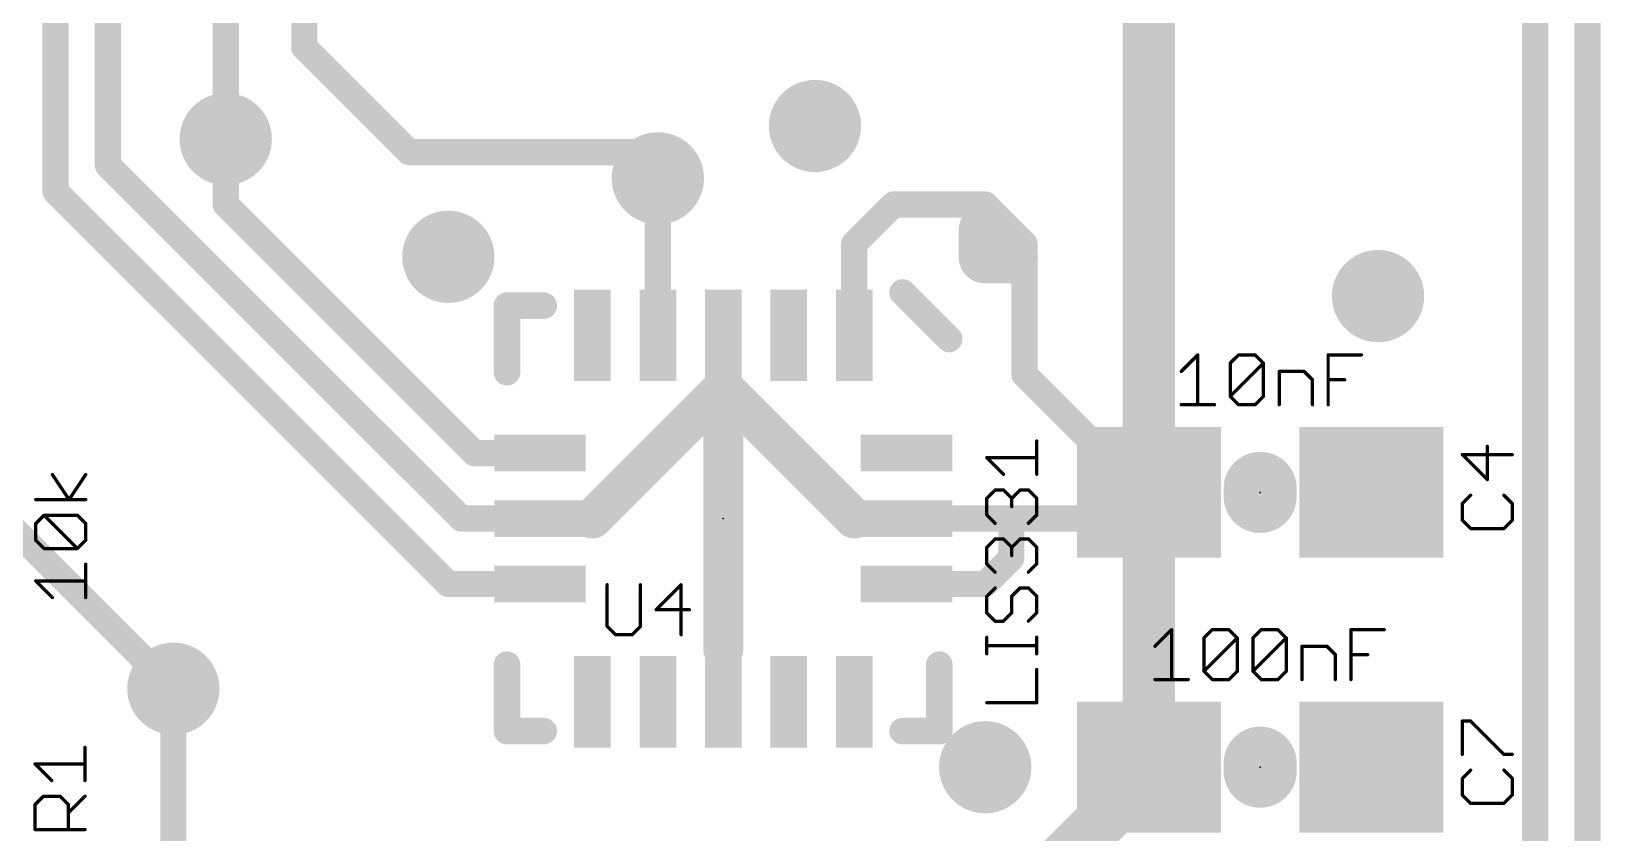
# Model space of a CAD drawing. Extents: x -0.4 to 70.1, y -0.1 to 70.1.
# Drawn here: x 29.72 to 41.7, y 32.6 to 38.72 of the extents above; entities that cross this region are included whole.
import ezdxf

# ---------------------------------------------------------------- set-up
doc = ezdxf.new("R2010")
doc.units = 0
for name, color, linetype in [('1', 22, 'CONTINUOUS'), ('16', 175, 'CONTINUOUS'), ('18', 82, 'CONTINUOUS'), ('21', 253, 'CONTINUOUS'), ('23', 7, 'CONTINUOUS'), ('25', 253, 'CONTINUOUS'), ('27', 253, 'CONTINUOUS')]:
    doc.layers.add(name, color=color, linetype=linetype)

# ---------------------------------------------------------------- blocks, each defined once
blk = doc.blocks.new('RECT')
blk.add_solid([(-0.5, -0.5), (0.5, -0.5), (-0.5, 0.5), (0.5, 0.5)])
blk = doc.blocks.new('ROUNDV')
at = {"const_width": 0.5}
blk.add_lwpolyline([(0, -0.25, 1), (0, 0.25, 1), (0, -0.25)], format="xyb", dxfattribs=at)

msp = doc.modelspace()

# ---------------------------------------------------------------- linework, layer by layer
at = {"layer": '1'}
for points, const_width in [([(41.6, 31.5), (41.6, 45.3)], 0.2), ([(41.2, 45.1), (41.2, 31.3)], 0.2), ([(38.25, 35.2), (38.25, 42.15)], 0.4), ([(29.9, 37.5), (29.9, 40.1)], 0.2), ([(30.3, 39.4), (30.3, 37.7)], 0.2), ([(31.2, 37.9), (31.2, 37.4)], 0.2), ([(33, 35), (30.3, 37.7)], 0.2), ([(34.5, 37.6), (34.5, 36.4)], 0.2), ([(32.9, 34.5), (29.9, 37.5)], 0.2), ([(33.1, 35.5), (31.2, 37.4)], 0.2), ([(36, 37.1), (36.3, 37.4)], 0.2), ([(36.3, 37.4), (37, 37.4)], 0.2), ([(37, 37.4), (37.3, 37.1)], 0.2), ([(36, 36.4), (36, 37.1)], 0.2), ([(37.3, 37.1), (37.3, 36.1)], 0.2), ([(37.3, 36.1), (38.2, 35.2)], 0.2), ([(33.6, 35.5), (33.1, 35.5)], 0.2), ([(38.25, 33.1), (38.25, 35.2)], 0.4), ([(38.25, 35.2), (38.05, 35)], 0.2), ([(38.2, 35.2), (38.25, 35.2)], 0.2), ([(33.6, 35), (33, 35)], 0.2), ([(37.2, 35), (36.4, 35)], 0.2), ([(38.05, 35), (37.2, 35)], 0.2), ([(37.2, 34.7), (37.2, 35)], 0.2), ([(37, 34.5), (37.2, 34.7)], 0.2), ([(33.6, 34.5), (32.9, 34.5)], 0.2), ([(36.4, 34.5), (37, 34.5)], 0.2), ([(30.8, 33.7), (30.8, 30.4)], 0.2), ([(37.3, 32.1), (38.25, 33.05)], 0.4), ([(38.25, 33.05), (38.25, 33.1)], 0.4)]:
    msp.add_lwpolyline(points, dxfattribs=dict(at, const_width=const_width))
for points, const_width in [([(31.25, 37.9, 1), (31.15, 37.9)], 0.1), ([(30.3354, 37.7354, 1), (30.2646, 37.6646)], 0.1), ([(30.25, 37.7, 1), (30.35, 37.7)], 0.1), ([(34.55, 37.6, 1), (34.45, 37.6)], 0.1), ([(29.9354, 37.5354, 1), (29.8646, 37.4646)], 0.1), ([(29.85, 37.5, 1), (29.95, 37.5)], 0.1), ([(31.2354, 37.4354, 1), (31.1646, 37.3646)], 0.1), ([(31.15, 37.4, 1), (31.25, 37.4)], 0.1), ([(36.3, 37.45, 1), (36.3, 37.35)], 0.1), ([(36.3354, 37.3646, 1), (36.2646, 37.4354)], 0.1), ([(37.0354, 37.4354, 1), (36.9646, 37.3646)], 0.1), ([(37, 37.35, 1), (37, 37.45)], 0.1), ([(35.9646, 37.1354, 1), (36.0354, 37.0646)], 0.1), ([(36.05, 37.1, 1), (35.95, 37.1)], 0.1), ([(37.35, 37.1, 1), (37.25, 37.1)], 0.1), ([(37.2646, 37.0646, 1), (37.3354, 37.1354)], 0.1), ([(34.45, 36.4, 1), (34.55, 36.4)], 0.1), ([(35.95, 36.4, 1), (36.05, 36.4)], 0.1), ([(37.3354, 36.1354, 1), (37.2646, 36.0646)], 0.1), ([(37.25, 36.1, 1), (37.35, 36.1)], 0.1), ([(33.1, 35.55, 1), (33.1, 35.45)], 0.1), ([(33.6, 35.45, 1), (33.6, 35.55)], 0.1), ([(33.0646, 35.4646, 1), (33.1354, 35.5354)], 0.1), ([(38.35, 35.2, 1), (38.15, 35.2)], 0.2), ([(38.15, 35.2, 1), (38.35, 35.2)], 0.2), ([(38.2, 35.25, 1), (38.2, 35.15)], 0.1), ([(38.1646, 35.1646, 1), (38.2354, 35.2354)], 0.1), ([(38.2854, 35.1646, 1), (38.2146, 35.2354)], 0.1), ([(38.25, 35.15, 1), (38.25, 35.25)], 0.1), ([(33, 35.05, 1), (33, 34.95)], 0.1), ([(32.9646, 34.9646, 1), (33.0354, 35.0354)], 0.1), ([(33.6, 34.95, 1), (33.6, 35.05)], 0.1), ([(36.4, 35.05, 1), (36.4, 34.95)], 0.1), ([(37.2, 35.05, 1), (37.2, 34.95)], 0.1), ([(37.25, 35, 1), (37.15, 35)], 0.1), ([(37.2, 34.95, 1), (37.2, 35.05)], 0.1), ([(38.0146, 35.0354, 1), (38.0854, 34.9646)], 0.1), ([(38.05, 34.95, 1), (38.05, 35.05)], 0.1), ([(37.2354, 34.6646, 1), (37.1646, 34.7354)], 0.1), ([(37.15, 34.7, 1), (37.25, 34.7)], 0.1), ([(32.9, 34.55, 1), (32.9, 34.45)], 0.1), ([(32.8646, 34.4646, 1), (32.9354, 34.5354)], 0.1), ([(33.6, 34.45, 1), (33.6, 34.55)], 0.1), ([(36.4, 34.55, 1), (36.4, 34.45)], 0.1), ([(36.9646, 34.5354, 1), (37.0354, 34.4646)], 0.1), ([(37, 34.45, 1), (37, 34.55)], 0.1), ([(30.85, 33.7, 1), (30.75, 33.7)], 0.1), ([(38.35, 33.1, 1), (38.15, 33.1)], 0.2), ([(38.15, 33.1, 1), (38.35, 33.1)], 0.2), ([(38.3207, 32.9793, 1), (38.1793, 33.1207)], 0.2), ([(38.15, 33.05, 1), (38.35, 33.05)], 0.2)]:
    msp.add_lwpolyline(points, format="xyb", dxfattribs=dict(at, const_width=const_width))
at = {"layer": '16', "const_width": 0.2}
for points in [[(31.2, 40.2), (31.2, 37.9)], [(31.8, 39.6), (31.8, 38.6)], [(31.8, 38.6), (32.6, 37.8)], [(26.2, 38.3), (30.8, 33.7)], [(32.6, 37.8), (34.3, 37.8)], [(34.3, 37.8), (34.5, 37.6)]]:
    msp.add_lwpolyline(points, dxfattribs=at)
at = {"layer": '16', "const_width": 0.1}
for points in [[(31.8354, 38.6354, 1), (31.7646, 38.5646)], [(31.75, 38.6, 1), (31.85, 38.6)], [(31.15, 37.9, 1), (31.25, 37.9)], [(32.6, 37.85, 1), (32.6, 37.75)], [(32.5646, 37.7646, 1), (32.6354, 37.8354)], [(34.3354, 37.8354, 1), (34.2646, 37.7646)], [(34.3, 37.75, 1), (34.3, 37.85)], [(34.4646, 37.5646, 1), (34.5354, 37.6354)], [(30.7646, 33.6646, 1), (30.8354, 33.7354)]]:
    msp.add_lwpolyline(points, format="xyb", dxfattribs=at)
at = {"layer": '21'}
for points, const_width in [([(36.3694, 36.7278), (36.725, 36.3722)], 0.2032), ([(33.3476, 36.627), (33.3476, 36.119)], 0.2032), ([(33.6278, 36.627), (33.3476, 36.627)], 0.2032), ([(35, 36), (34, 35)], 0.3048), ([(35, 36), (35, 34)], 0.3048), ([(35, 36), (36, 35)], 0.3048), ([(39.1, 35.2305), (39.1, 35.1695)], 0.5588), ([(33.3476, 33.8838), (33.3476, 33.3758)], 0.2032), ([(36.6496, 33.8838), (36.6496, 33.3758)], 0.2032), ([(33.6278, 33.3758), (33.3476, 33.3758)], 0.2032), ([(36.6496, 33.3758), (36.3694, 33.3758)], 0.2032), ([(39.1, 33.1305), (39.1, 33.0695)], 0.5588)]:
    msp.add_lwpolyline(points, dxfattribs=dict(at, const_width=const_width))
for points, const_width in [([(36.4053, 36.7637, 1), (36.3335, 36.6919)], 0.1016), ([(33.3984, 36.627, 1), (33.2968, 36.627)], 0.1016), ([(33.3476, 36.6778, 1), (33.3476, 36.5762)], 0.1016), ([(33.6278, 36.5762, 1), (33.6278, 36.6778)], 0.1016), ([(36.6891, 36.3363, 1), (36.7609, 36.4081)], 0.1016), ([(33.2968, 36.119, 1), (33.3984, 36.119)], 0.1016), ([(35.0762, 36, 1), (34.9238, 36)], 0.1524), ([(35.0539, 36.0539, 1), (34.9461, 35.9461)], 0.1524), ([(35.0539, 35.9461, 1), (34.9461, 36.0539)], 0.1524), ([(39.2397, 35.2305, 1), (38.9603, 35.2305)], 0.2794), ([(38.9603, 35.1695, 1), (39.2397, 35.1695)], 0.2794), ([(33.9461, 35.0539, 1), (34.0539, 34.9461)], 0.1524), ([(35.9461, 34.9461, 1), (36.0539, 35.0539)], 0.1524), ([(34.9238, 34, 1), (35.0762, 34)], 0.1524), ([(33.3984, 33.8838, 1), (33.2968, 33.8838)], 0.1016), ([(36.7004, 33.8838, 1), (36.5988, 33.8838)], 0.1016), ([(33.3476, 33.4266, 1), (33.3476, 33.325)], 0.1016), ([(33.6278, 33.325, 1), (33.6278, 33.4266)], 0.1016), ([(36.3694, 33.4266, 1), (36.3694, 33.325)], 0.1016), ([(36.6496, 33.325, 1), (36.6496, 33.4266)], 0.1016), ([(33.2968, 33.3758, 1), (33.3984, 33.3758)], 0.1016), ([(36.5988, 33.3758, 1), (36.7004, 33.3758)], 0.1016), ([(39.2397, 33.1305, 1), (38.9603, 33.1305)], 0.2794), ([(38.9603, 33.0695, 1), (39.2397, 33.0695)], 0.2794)]:
    msp.add_lwpolyline(points, format="xyb", dxfattribs=dict(at, const_width=const_width))
at = {"layer": '23'}
for p in [(39.1, 35.2), (35, 35), (39.1, 33.1)]:
    msp.add_point(p, dxfattribs=at)
at = {"layer": '25'}
for points, const_width in [([(37, 37), (37, 37.2)], 0.4064), ([(37.2, 37), (37, 37)], 0.4064), ([(41.0253, 35.4886), (40.644, 35.4886)], 0.0254), ([(40.644, 35.4886), (40.8346, 35.2979)], 0.0254), ([(40.8346, 35.2979), (40.8346, 35.5521)], 0.0254), ([(40.7075, 35.1779), (40.644, 35.1144)], 0.0254), ([(40.644, 35.1144), (40.644, 34.9873)], 0.0254), ([(41.0253, 35.1144), (40.9617, 35.1779)], 0.0254), ([(41.0253, 34.9873), (41.0253, 35.1144)], 0.0254), ([(40.644, 34.9873), (40.7075, 34.9237)], 0.0254), ([(40.9617, 34.9237), (41.0253, 34.9873)], 0.0254), ([(40.7075, 34.9237), (40.9617, 34.9237)], 0.0254), ([(34.1127, 34.494), (34.1127, 34.1763)], 0.0254), ([(34.3669, 34.1763), (34.3669, 34.494)], 0.0254), ([(34.6776, 34.494), (34.4869, 34.3034)], 0.0254), ([(34.6776, 34.1127), (34.6776, 34.494)], 0.0254), ([(34.4869, 34.3034), (34.7411, 34.3034)], 0.0254), ([(34.1127, 34.1763), (34.1763, 34.1127)], 0.0254), ([(34.3034, 34.1127), (34.3669, 34.1763)], 0.0254), ([(34.1763, 34.1127), (34.3034, 34.1127)], 0.0254), ([(40.644, 33.1979), (40.644, 33.4521)], 0.0254), ([(40.644, 33.4521), (40.7075, 33.4521)], 0.0254), ([(40.7075, 33.4521), (40.9617, 33.1979)], 0.0254), ([(30.1253, 32.9979), (30.1253, 33.2521)], 0.0254), ([(40.9617, 33.1979), (41.0253, 33.1979)], 0.0254), ([(29.8711, 32.9979), (29.744, 33.125)], 0.0254), ([(29.744, 33.125), (30.1253, 33.125)], 0.0254), ([(40.7075, 33.0779), (40.644, 33.0144)], 0.0254), ([(41.0253, 33.0144), (40.9617, 33.0779)], 0.0254), ([(40.644, 33.0144), (40.644, 32.8873)], 0.0254), ([(41.0253, 32.8873), (41.0253, 33.0144)], 0.0254), ([(29.744, 32.8144), (29.8075, 32.8779)], 0.0254), ([(29.8075, 32.8779), (29.9346, 32.8779)], 0.0254), ([(29.9346, 32.8779), (29.9982, 32.8144)], 0.0254), ([(29.9982, 32.7508), (30.1253, 32.8779)], 0.0254), ([(40.644, 32.8873), (40.7075, 32.8237)], 0.0254), ([(40.9617, 32.8237), (41.0253, 32.8873)], 0.0254), ([(29.744, 32.6237), (29.744, 32.8144)], 0.0254), ([(29.9982, 32.8144), (29.9982, 32.6237)], 0.0254), ([(40.7075, 32.8237), (40.9617, 32.8237)], 0.0254), ([(30.1253, 32.6237), (29.744, 32.6237)], 0.0254)]:
    msp.add_lwpolyline(points, dxfattribs=dict(at, const_width=const_width))
for points, const_width in [([(37.1016, 37.2, 1), (36.8984, 37.2)], 0.2032), ([(37, 37.1016, 1), (37, 36.8984)], 0.2032), ([(37.2, 36.8984, 1), (37.2, 37.1016)], 0.2032), ([(36.8984, 37, 1), (37.1016, 37)], 0.2032), ([(40.6485, 35.4931, 1), (40.6395, 35.4841)], 0.0127), ([(40.644, 35.4949, 1), (40.644, 35.4822)], 0.0127), ([(40.841, 35.5521, 1), (40.8283, 35.5521)], 0.0127), ([(41.0253, 35.4822, 1), (41.0253, 35.4949)], 0.0127), ([(40.8283, 35.2979, 1), (40.841, 35.2979)], 0.0127), ([(40.8301, 35.2934, 1), (40.8391, 35.3024)], 0.0127), ([(40.6503, 35.1144, 1), (40.6376, 35.1144)], 0.0127), ([(40.6395, 35.1189, 1), (40.6485, 35.1099)], 0.0127), ([(40.712, 35.1734, 1), (40.703, 35.1824)], 0.0127), ([(40.9662, 35.1824, 1), (40.9573, 35.1734)], 0.0127), ([(41.0316, 35.1144, 1), (41.019, 35.1144)], 0.0127), ([(41.0208, 35.1099, 1), (41.0298, 35.1189)], 0.0127), ([(40.6485, 34.9917, 1), (40.6395, 34.9828)], 0.0127), ([(41.0298, 34.9828, 1), (41.0208, 34.9917)], 0.0127), ([(40.6376, 34.9873, 1), (40.6503, 34.9873)], 0.0127), ([(40.7075, 34.9301, 1), (40.7075, 34.9174)], 0.0127), ([(40.703, 34.9192, 1), (40.712, 34.9282)], 0.0127), ([(40.9573, 34.9282, 1), (40.9662, 34.9192)], 0.0127), ([(40.9617, 34.9174, 1), (40.9617, 34.9301)], 0.0127), ([(41.019, 34.9873, 1), (41.0316, 34.9873)], 0.0127), ([(34.1191, 34.494, 1), (34.1064, 34.494)], 0.0127), ([(34.3733, 34.494, 1), (34.3606, 34.494)], 0.0127), ([(34.6839, 34.494, 1), (34.6712, 34.494)], 0.0127), ([(34.6821, 34.4895, 1), (34.6731, 34.4985)], 0.0127), ([(34.4869, 34.3097, 1), (34.4869, 34.297)], 0.0127), ([(34.4824, 34.3079, 1), (34.4914, 34.2989)], 0.0127), ([(34.7411, 34.297, 1), (34.7411, 34.3097)], 0.0127), ([(34.1172, 34.1807, 1), (34.1082, 34.1718)], 0.0127), ([(34.1064, 34.1763, 1), (34.1191, 34.1763)], 0.0127), ([(34.3606, 34.1763, 1), (34.3733, 34.1763)], 0.0127), ([(34.3714, 34.1718, 1), (34.3624, 34.1807)], 0.0127), ([(34.1763, 34.1191, 1), (34.1763, 34.1064)], 0.0127), ([(34.1718, 34.1082, 1), (34.1807, 34.1172)], 0.0127), ([(34.2989, 34.1172, 1), (34.3079, 34.1082)], 0.0127), ([(34.3034, 34.1064, 1), (34.3034, 34.1191)], 0.0127), ([(34.6712, 34.1127, 1), (34.6839, 34.1127)], 0.0127), ([(40.6503, 33.4521, 1), (40.6376, 33.4521)], 0.0127), ([(40.644, 33.4585, 1), (40.644, 33.4458)], 0.0127), ([(40.712, 33.4566, 1), (40.703, 33.4476)], 0.0127), ([(40.7075, 33.4458, 1), (40.7075, 33.4585)], 0.0127), ([(30.1317, 33.2521, 1), (30.119, 33.2521)], 0.0127), ([(40.6376, 33.1979, 1), (40.6503, 33.1979)], 0.0127), ([(40.9617, 33.2043, 1), (40.9617, 33.1916)], 0.0127), ([(40.9573, 33.1934, 1), (40.9662, 33.2024)], 0.0127), ([(41.0253, 33.1916, 1), (41.0253, 33.2043)], 0.0127), ([(29.7485, 33.1295, 1), (29.7395, 33.1205)], 0.0127), ([(29.744, 33.1314, 1), (29.744, 33.1187)], 0.0127), ([(30.1253, 33.1187, 1), (30.1253, 33.1314)], 0.0127), ([(40.712, 33.0734, 1), (40.703, 33.0824)], 0.0127), ([(40.9662, 33.0824, 1), (40.9573, 33.0734)], 0.0127), ([(29.8666, 32.9934, 1), (29.8756, 33.0024)], 0.0127), ([(30.119, 32.9979, 1), (30.1317, 32.9979)], 0.0127), ([(40.6503, 33.0144, 1), (40.6376, 33.0144)], 0.0127), ([(40.6395, 33.0189, 1), (40.6485, 33.0099)], 0.0127), ([(41.0316, 33.0144, 1), (41.019, 33.0144)], 0.0127), ([(41.0208, 33.0099, 1), (41.0298, 33.0189)], 0.0127), ([(29.8075, 32.8843, 1), (29.8075, 32.8716)], 0.0127), ([(29.812, 32.8734, 1), (29.803, 32.8824)], 0.0127), ([(29.9391, 32.8824, 1), (29.9301, 32.8734)], 0.0127), ([(29.9346, 32.8716, 1), (29.9346, 32.8843)], 0.0127), ([(30.1298, 32.8734, 1), (30.1208, 32.8824)], 0.0127), ([(40.6485, 32.8917, 1), (40.6395, 32.8828)], 0.0127), ([(40.6376, 32.8873, 1), (40.6503, 32.8873)], 0.0127), ([(41.019, 32.8873, 1), (41.0316, 32.8873)], 0.0127), ([(41.0298, 32.8828, 1), (41.0208, 32.8917)], 0.0127), ([(29.7503, 32.8144, 1), (29.7376, 32.8144)], 0.0127), ([(29.7395, 32.8189, 1), (29.7485, 32.8099)], 0.0127), ([(30.0045, 32.8144, 1), (29.9918, 32.8144)], 0.0127), ([(29.9937, 32.7553, 1), (30.0027, 32.7463)], 0.0127), ([(29.9937, 32.8099, 1), (30.0027, 32.8189)], 0.0127), ([(40.7075, 32.83, 1), (40.7075, 32.8174)], 0.0127), ([(40.703, 32.8192, 1), (40.712, 32.8282)], 0.0127), ([(40.9573, 32.8282, 1), (40.9662, 32.8192)], 0.0127), ([(40.9617, 32.8174, 1), (40.9617, 32.83)], 0.0127), ([(29.7376, 32.6237, 1), (29.7503, 32.6237)], 0.0127), ([(29.744, 32.63, 1), (29.744, 32.6174)], 0.0127), ([(29.9918, 32.6237, 1), (30.0045, 32.6237)], 0.0127), ([(30.1253, 32.6174, 1), (30.1253, 32.63)], 0.0127)]:
    msp.add_lwpolyline(points, format="xyb", dxfattribs=dict(at, const_width=const_width))
at = {"layer": '27', "const_width": 0.0254}
for points in [[(38.4967, 36.1239), (38.6238, 36.251)], [(38.6238, 36.251), (38.6238, 35.8697)], [(38.8709, 36.1875), (38.9345, 36.251)], [(38.8709, 35.9333), (38.8709, 36.1875)], [(38.8709, 35.9333), (39.1251, 36.1875)], [(38.9345, 36.251), (39.0616, 36.251)], [(39.0616, 36.251), (39.1251, 36.1875)], [(39.1251, 36.1875), (39.1251, 35.9333)], [(39.6193, 35.8697), (39.6193, 36.251)], [(39.6193, 36.251), (39.8735, 36.251)], [(39.2451, 35.8697), (39.2451, 36.1239)], [(39.2451, 36.1239), (39.4358, 36.1239)], [(39.4358, 36.1239), (39.4993, 36.0604)], [(39.4993, 36.0604), (39.4993, 35.8697)], [(39.6193, 36.0604), (39.7464, 36.0604)], [(38.4967, 35.8697), (38.7509, 35.8697)], [(38.9345, 35.8697), (38.8709, 35.9333)], [(39.0616, 35.8697), (38.9345, 35.8697)], [(39.1251, 35.9333), (39.0616, 35.8697)], [(37.3937, 35.3385), (37.3937, 35.5927)], [(37.1395, 35.3385), (37.0124, 35.4656)], [(37.0124, 35.4656), (37.3937, 35.4656)], [(30.0032, 35.1451), (29.8761, 35.3358)], [(30.1303, 35.3358), (30.0032, 35.1451)], [(30.1303, 35.1451), (29.749, 35.1451)], [(37.0124, 35.1549), (37.0759, 35.2185)], [(37.0124, 35.0278), (37.0124, 35.1549)], [(37.0759, 35.2185), (37.1395, 35.2185)], [(37.1395, 35.2185), (37.203, 35.1549)], [(37.203, 35.1549), (37.2666, 35.2185)], [(37.203, 35.1549), (37.203, 35.0914)], [(37.2666, 35.2185), (37.3301, 35.2185)], [(37.3301, 35.2185), (37.3937, 35.1549)], [(37.3937, 35.1549), (37.3937, 35.0278)], [(29.749, 34.9616), (29.8125, 35.0251)], [(29.8125, 35.0251), (30.0667, 35.0251)], [(30.0667, 34.7709), (29.8125, 35.0251)], [(30.0667, 35.0251), (30.1303, 34.9616)], [(37.0759, 34.9643), (37.0124, 35.0278)], [(37.3937, 35.0278), (37.3301, 34.9643)], [(29.749, 34.8345), (29.749, 34.9616)], [(30.1303, 34.9616), (30.1303, 34.8345)], [(29.8125, 34.7709), (29.749, 34.8345)], [(30.0667, 34.7709), (29.8125, 34.7709)], [(30.1303, 34.8345), (30.0667, 34.7709)], [(37.0124, 34.7807), (37.0759, 34.8443)], [(37.0124, 34.6536), (37.0124, 34.7807)], [(37.0759, 34.8443), (37.1395, 34.8443)], [(37.1395, 34.8443), (37.203, 34.7807)], [(37.203, 34.7807), (37.2666, 34.8443)], [(37.203, 34.7807), (37.203, 34.7172)], [(37.2666, 34.8443), (37.3301, 34.8443)], [(37.3301, 34.8443), (37.3937, 34.7807)], [(37.3937, 34.7807), (37.3937, 34.6536)], [(30.1303, 34.3967), (30.1303, 34.6509)], [(37.0759, 34.5901), (37.0124, 34.6536)], [(37.3937, 34.6536), (37.3301, 34.5901)], [(29.8761, 34.3967), (29.749, 34.5238)], [(29.749, 34.5238), (30.1303, 34.5238)], [(37.0759, 34.4701), (37.0124, 34.4065)], [(37.0124, 34.4065), (37.0124, 34.2794)], [(37.203, 34.4065), (37.2666, 34.4701)], [(37.203, 34.2794), (37.203, 34.4065)], [(37.2666, 34.4701), (37.3301, 34.4701)], [(37.3301, 34.4701), (37.3937, 34.4065)], [(37.3937, 34.4065), (37.3937, 34.2794)], [(37.0124, 34.2794), (37.0759, 34.2159)], [(37.1395, 34.2159), (37.203, 34.2794)], [(37.3937, 34.2794), (37.3301, 34.2159)], [(37.0759, 34.2159), (37.1395, 34.2159)], [(38.2967, 34.0239), (38.4238, 34.151)], [(38.4238, 34.151), (38.4238, 33.7697)], [(38.6709, 34.0875), (38.7345, 34.151)], [(38.7345, 34.151), (38.8616, 34.151)], [(38.8616, 34.151), (38.9251, 34.0875)], [(39.0451, 34.0875), (39.1087, 34.151)], [(39.1087, 34.151), (39.2358, 34.151)], [(39.2358, 34.151), (39.2993, 34.0875)], [(39.7935, 33.7697), (39.7935, 34.151)], [(39.7935, 34.151), (40.0477, 34.151)], [(37.0124, 33.9664), (37.0124, 34.0935)], [(37.3937, 34.0299), (37.0124, 34.0299)], [(37.3937, 33.9664), (37.3937, 34.0935)], [(38.6709, 33.8333), (38.6709, 34.0875)], [(38.6709, 33.8333), (38.9251, 34.0875)], [(38.9251, 34.0875), (38.9251, 33.8333)], [(39.0451, 33.8333), (39.0451, 34.0875)], [(39.0451, 33.8333), (39.2993, 34.0875)], [(39.2993, 34.0875), (39.2993, 33.8333)], [(39.4193, 33.7697), (39.4193, 34.0239)], [(39.4193, 34.0239), (39.61, 34.0239)], [(39.61, 34.0239), (39.6735, 33.9604)], [(39.6735, 33.9604), (39.6735, 33.7697)], [(39.7935, 33.9604), (39.9206, 33.9604)], [(37.3937, 33.5922), (37.3937, 33.8464)], [(38.7345, 33.7697), (38.6709, 33.8333)], [(38.9251, 33.8333), (38.8616, 33.7697)], [(39.1087, 33.7697), (39.0451, 33.8333)], [(39.2993, 33.8333), (39.2358, 33.7697)], [(38.2967, 33.7697), (38.5509, 33.7697)], [(38.8616, 33.7697), (38.7345, 33.7697)], [(39.2358, 33.7697), (39.1087, 33.7697)], [(37.0124, 33.5922), (37.3937, 33.5922)]]:
    msp.add_lwpolyline(points, dxfattribs=at)
at = {"layer": '27', "const_width": 0.0127}
for points in [[(38.6302, 36.251, 1), (38.6175, 36.251)], [(38.6283, 36.2465, 1), (38.6193, 36.2555)], [(38.8664, 36.192, 1), (38.8754, 36.183)], [(38.8773, 36.1875, 1), (38.8646, 36.1875)], [(38.9345, 36.2574, 1), (38.9345, 36.2447)], [(38.9389, 36.2465, 1), (38.93, 36.2555)], [(39.0661, 36.2555, 1), (39.0571, 36.2465)], [(39.0616, 36.2447, 1), (39.0616, 36.2574)], [(39.1315, 36.1875, 1), (39.1188, 36.1875)], [(39.1296, 36.183, 1), (39.1206, 36.192)], [(39.1206, 36.183, 1), (39.1296, 36.192)], [(39.6193, 36.2574, 1), (39.6193, 36.2447)], [(39.6257, 36.251, 1), (39.613, 36.251)], [(39.8735, 36.2447, 1), (39.8735, 36.2574)], [(38.4922, 36.1284, 1), (38.5012, 36.1194)], [(39.2451, 36.1303, 1), (39.2451, 36.1176)], [(39.2515, 36.1239, 1), (39.2388, 36.1239)], [(39.4403, 36.1284, 1), (39.4313, 36.1194)], [(39.4358, 36.1176, 1), (39.4358, 36.1303)], [(39.5057, 36.0604, 1), (39.493, 36.0604)], [(39.6193, 36.0667, 1), (39.6193, 36.054)], [(39.7464, 36.054, 1), (39.7464, 36.0667)], [(39.4948, 36.0559, 1), (39.5038, 36.0649)], [(38.4967, 35.876, 1), (38.4967, 35.8634)], [(38.6175, 35.8697, 1), (38.6302, 35.8697)], [(38.7509, 35.8634, 1), (38.7509, 35.876)], [(38.8754, 35.9377, 1), (38.8664, 35.9288)], [(38.8664, 35.9377, 1), (38.8754, 35.9288)], [(38.8646, 35.9333, 1), (38.8773, 35.9333)], [(38.9345, 35.876, 1), (38.9345, 35.8634)], [(38.93, 35.8652, 1), (38.9389, 35.8742)], [(39.0571, 35.8742, 1), (39.0661, 35.8652)], [(39.0616, 35.8634, 1), (39.0616, 35.876)], [(39.1188, 35.9333, 1), (39.1315, 35.9333)], [(39.1296, 35.9288, 1), (39.1206, 35.9377)], [(39.2388, 35.8697, 1), (39.2515, 35.8697)], [(39.493, 35.8697, 1), (39.5057, 35.8697)], [(39.613, 35.8697, 1), (39.6257, 35.8697)], [(37.4001, 35.5927, 1), (37.3874, 35.5927)], [(37.0169, 35.4701, 1), (37.0079, 35.4611)], [(37.0124, 35.4719, 1), (37.0124, 35.4592)], [(37.3937, 35.4592, 1), (37.3937, 35.4719)], [(29.8814, 35.3393, 1), (29.8708, 35.3323)], [(30.1356, 35.3323, 1), (30.125, 35.3393)], [(37.135, 35.334, 1), (37.144, 35.343)], [(37.3874, 35.3385, 1), (37.4001, 35.3385)], [(29.749, 35.1515, 1), (29.749, 35.1388)], [(29.9979, 35.1486, 1), (30.0085, 35.1416)], [(29.9979, 35.1416, 1), (30.0085, 35.1486)], [(30.1303, 35.1388, 1), (30.1303, 35.1515)], [(37.0187, 35.1549, 1), (37.006, 35.1549)], [(37.0079, 35.1594, 1), (37.0169, 35.1505)], [(37.0759, 35.2248, 1), (37.0759, 35.2121)], [(37.0804, 35.214, 1), (37.0714, 35.223)], [(37.144, 35.223, 1), (37.135, 35.214)], [(37.1395, 35.2121, 1), (37.1395, 35.2248)], [(37.1985, 35.1594, 1), (37.2075, 35.1505)], [(37.2094, 35.1549, 1), (37.1967, 35.1549)], [(37.1985, 35.1505, 1), (37.2075, 35.1594)], [(37.2666, 35.2248, 1), (37.2666, 35.2121)], [(37.2711, 35.214, 1), (37.2621, 35.223)], [(37.3346, 35.223, 1), (37.3257, 35.214)], [(37.3301, 35.2121, 1), (37.3301, 35.2248)], [(37.4001, 35.1549, 1), (37.3874, 35.1549)], [(37.3892, 35.1505, 1), (37.3982, 35.1594)], [(29.8125, 35.0315, 1), (29.8125, 35.0188)], [(29.817, 35.0296, 1), (29.808, 35.0206)], [(29.817, 35.0206, 1), (29.808, 35.0296)], [(30.0712, 35.0296, 1), (30.0623, 35.0206)], [(30.0667, 35.0188, 1), (30.0667, 35.0315)], [(37.0169, 35.0323, 1), (37.0079, 35.0233)], [(37.006, 35.0278, 1), (37.0187, 35.0278)], [(37.1967, 35.0914, 1), (37.2094, 35.0914)], [(37.3874, 35.0278, 1), (37.4001, 35.0278)], [(37.3982, 35.0233, 1), (37.3892, 35.0323)], [(29.7553, 34.9616, 1), (29.7426, 34.9616)], [(29.7445, 34.9661, 1), (29.7535, 34.9571)], [(30.1367, 34.9616, 1), (30.124, 34.9616)], [(30.1258, 34.9571, 1), (30.1348, 34.9661)], [(37.0714, 34.9598, 1), (37.0804, 34.9688)], [(37.3257, 34.9688, 1), (37.3346, 34.9598)], [(29.7535, 34.8389, 1), (29.7445, 34.83)], [(29.7426, 34.8345, 1), (29.7553, 34.8345)], [(29.8125, 34.7773, 1), (29.8125, 34.7646)], [(29.808, 34.7664, 1), (29.817, 34.7754)], [(30.0623, 34.7754, 1), (30.0712, 34.7664)], [(30.0623, 34.7664, 1), (30.0712, 34.7754)], [(30.0667, 34.7646, 1), (30.0667, 34.7773)], [(30.124, 34.8345, 1), (30.1367, 34.8345)], [(30.1348, 34.83, 1), (30.1258, 34.8389)], [(37.0187, 34.7807, 1), (37.006, 34.7807)], [(37.0079, 34.7852, 1), (37.0169, 34.7762)], [(37.0759, 34.8506, 1), (37.0759, 34.8379)], [(37.0804, 34.8398, 1), (37.0714, 34.8488)], [(37.144, 34.8488, 1), (37.135, 34.8398)], [(37.1395, 34.8379, 1), (37.1395, 34.8506)], [(37.1985, 34.7852, 1), (37.2075, 34.7762)], [(37.2094, 34.7807, 1), (37.1967, 34.7807)], [(37.1985, 34.7762, 1), (37.2075, 34.7852)], [(37.2666, 34.8506, 1), (37.2666, 34.8379)], [(37.2711, 34.8398, 1), (37.2621, 34.8488)], [(37.3346, 34.8488, 1), (37.3257, 34.8398)], [(37.3301, 34.8379, 1), (37.3301, 34.8506)], [(37.4001, 34.7807, 1), (37.3874, 34.7807)], [(37.3892, 34.7762, 1), (37.3982, 34.7852)], [(30.1367, 34.6509, 1), (30.124, 34.6509)], [(37.0169, 34.6581, 1), (37.0079, 34.6491)], [(37.006, 34.6536, 1), (37.0187, 34.6536)], [(37.1967, 34.7172, 1), (37.2094, 34.7172)], [(37.3874, 34.6536, 1), (37.4001, 34.6536)], [(37.3982, 34.6491, 1), (37.3892, 34.6581)], [(29.7535, 34.5283, 1), (29.7445, 34.5193)], [(29.749, 34.5302, 1), (29.749, 34.5175)], [(30.1303, 34.5175, 1), (30.1303, 34.5302)], [(37.0714, 34.5856, 1), (37.0804, 34.5946)], [(37.3257, 34.5946, 1), (37.3346, 34.5856)], [(29.8716, 34.3922, 1), (29.8806, 34.4012)], [(30.124, 34.3967, 1), (30.1367, 34.3967)], [(37.0187, 34.4065, 1), (37.006, 34.4065)], [(37.0079, 34.411, 1), (37.0169, 34.402)], [(37.0804, 34.4656, 1), (37.0714, 34.4746)], [(37.1985, 34.411, 1), (37.2075, 34.402)], [(37.2094, 34.4065, 1), (37.1967, 34.4065)], [(37.2666, 34.4764, 1), (37.2666, 34.4637)], [(37.2711, 34.4656, 1), (37.2621, 34.4746)], [(37.3346, 34.4746, 1), (37.3257, 34.4656)], [(37.3301, 34.4637, 1), (37.3301, 34.4764)], [(37.4001, 34.4065, 1), (37.3874, 34.4065)], [(37.3892, 34.402, 1), (37.3982, 34.411)], [(37.0169, 34.2839, 1), (37.0079, 34.2749)], [(37.006, 34.2794, 1), (37.0187, 34.2794)], [(37.1967, 34.2794, 1), (37.2094, 34.2794)], [(37.2075, 34.2749, 1), (37.1985, 34.2839)], [(37.3874, 34.2794, 1), (37.4001, 34.2794)], [(37.3982, 34.2749, 1), (37.3892, 34.2839)], [(37.0759, 34.2222, 1), (37.0759, 34.2095)], [(37.0714, 34.2114, 1), (37.0804, 34.2204)], [(37.135, 34.2204, 1), (37.144, 34.2114)], [(37.1395, 34.2095, 1), (37.1395, 34.2222)], [(37.3257, 34.2204, 1), (37.3346, 34.2114)], [(38.4302, 34.151, 1), (38.4175, 34.151)], [(38.4283, 34.1465, 1), (38.4193, 34.1555)], [(38.7345, 34.1574, 1), (38.7345, 34.1447)], [(38.7389, 34.1465, 1), (38.73, 34.1555)], [(38.8661, 34.1555, 1), (38.8571, 34.1465)], [(38.8616, 34.1447, 1), (38.8616, 34.1574)], [(39.1087, 34.1574, 1), (39.1087, 34.1447)], [(39.1132, 34.1465, 1), (39.1042, 34.1555)], [(39.2403, 34.1555, 1), (39.2313, 34.1465)], [(39.2358, 34.1447, 1), (39.2358, 34.1574)], [(39.7935, 34.1574, 1), (39.7935, 34.1447)], [(39.7999, 34.151, 1), (39.7872, 34.151)], [(40.0477, 34.1447, 1), (40.0477, 34.1574)], [(37.0187, 34.0935, 1), (37.006, 34.0935)], [(37.0124, 34.0363, 1), (37.0124, 34.0236)], [(37.4001, 34.0935, 1), (37.3874, 34.0935)], [(37.3937, 34.0236, 1), (37.3937, 34.0363)], [(38.6664, 34.092, 1), (38.6754, 34.083)], [(38.6773, 34.0875, 1), (38.6646, 34.0875)], [(38.9315, 34.0875, 1), (38.9188, 34.0875)], [(38.9296, 34.083, 1), (38.9206, 34.092)], [(38.9206, 34.083, 1), (38.9296, 34.092)], [(39.0406, 34.092, 1), (39.0496, 34.083)], [(39.0515, 34.0875, 1), (39.0388, 34.0875)], [(39.3057, 34.0875, 1), (39.293, 34.0875)], [(39.3038, 34.083, 1), (39.2948, 34.092)], [(39.2948, 34.083, 1), (39.3038, 34.092)], [(39.4257, 34.0239, 1), (39.413, 34.0239)], [(39.4193, 34.0303, 1), (39.4193, 34.0176)], [(39.6145, 34.0284, 1), (39.6055, 34.0194)], [(39.61, 34.0176, 1), (39.61, 34.0303)], [(37.006, 33.9664, 1), (37.0187, 33.9664)], [(37.3874, 33.9664, 1), (37.4001, 33.9664)], [(38.2922, 34.0284, 1), (38.3012, 34.0194)], [(39.6799, 33.9604, 1), (39.6672, 33.9604)], [(39.669, 33.9559, 1), (39.678, 33.9649)], [(39.7935, 33.9667, 1), (39.7935, 33.954)], [(39.9206, 33.954, 1), (39.9206, 33.9667)], [(37.4001, 33.8464, 1), (37.3874, 33.8464)], [(38.6754, 33.8377, 1), (38.6664, 33.8288)], [(38.6664, 33.8377, 1), (38.6754, 33.8288)], [(38.6646, 33.8333, 1), (38.6773, 33.8333)], [(38.9188, 33.8333, 1), (38.9315, 33.8333)], [(38.9296, 33.8288, 1), (38.9206, 33.8377)], [(39.0496, 33.8377, 1), (39.0406, 33.8288)], [(39.0406, 33.8377, 1), (39.0496, 33.8288)], [(39.0388, 33.8333, 1), (39.0515, 33.8333)], [(39.293, 33.8333, 1), (39.3057, 33.8333)], [(39.3038, 33.8288, 1), (39.2948, 33.8377)], [(38.2967, 33.776, 1), (38.2967, 33.7634)], [(38.4175, 33.7697, 1), (38.4302, 33.7697)], [(38.5509, 33.7634, 1), (38.5509, 33.776)], [(38.7345, 33.776, 1), (38.7345, 33.7634)], [(38.73, 33.7652, 1), (38.7389, 33.7742)], [(38.8571, 33.7742, 1), (38.8661, 33.7652)], [(38.8616, 33.7634, 1), (38.8616, 33.776)], [(39.1087, 33.776, 1), (39.1087, 33.7634)], [(39.1042, 33.7652, 1), (39.1132, 33.7742)], [(39.2313, 33.7742, 1), (39.2403, 33.7652)], [(39.2358, 33.7634, 1), (39.2358, 33.776)], [(39.413, 33.7697, 1), (39.4257, 33.7697)], [(39.6672, 33.7697, 1), (39.6799, 33.7697)], [(39.7872, 33.7697, 1), (39.7999, 33.7697)], [(37.0124, 33.5985, 1), (37.0124, 33.5858)], [(37.3874, 33.5922, 1), (37.4001, 33.5922)], [(37.3937, 33.5858, 1), (37.3937, 33.5985)]]:
    msp.add_lwpolyline(points, format="xyb", dxfattribs=at)

# ---------------------------------------------------------------- block references
at = {"layer": '1', "xscale": 0.7, "yscale": 0.28}
for p, rotation in [((34, 36.4), 90), ((34.5, 36.4), 270), ((35, 36.4), 270), ((35.5, 36.4), 270), ((36, 36.4), 90), ((36.4, 35.5), 180), ((36.4, 35), 180), ((36.4, 34.5), 180), ((34, 33.6), 90), ((34.5, 33.6), 90), ((35, 33.6), 90), ((35.5, 33.6), 90), ((36, 33.6), 90)]:
    msp.add_blockref('RECT', p, dxfattribs=dict(at, rotation=rotation))
for p in [(33.6, 35.5), (33.6, 35), (33.6, 34.5)]:
    msp.add_blockref('RECT', p, dxfattribs=at)
at = {"layer": '1', "xscale": 1.1}
for p in [(38.25, 35.2), (39.95, 35.2), (38.25, 33.1), (39.95, 33.1)]:
    msp.add_blockref('RECT', p, dxfattribs=at)
at = {"layer": '18', "xscale": 0.7048, "yscale": 0.7048}
for p in [(35.7, 38), (35.7, 38), (31.2, 37.9), (31.2, 37.9), (34.5, 37.6), (34.5, 37.6), (32.9, 37), (32.9, 37), (40, 36.7), (40, 36.7), (30.8, 33.7), (30.8, 33.7), (37, 33.1), (37, 33.1)]:
    msp.add_blockref('ROUNDV', p, dxfattribs=at)

doc.saveas('drawing.dxf')
